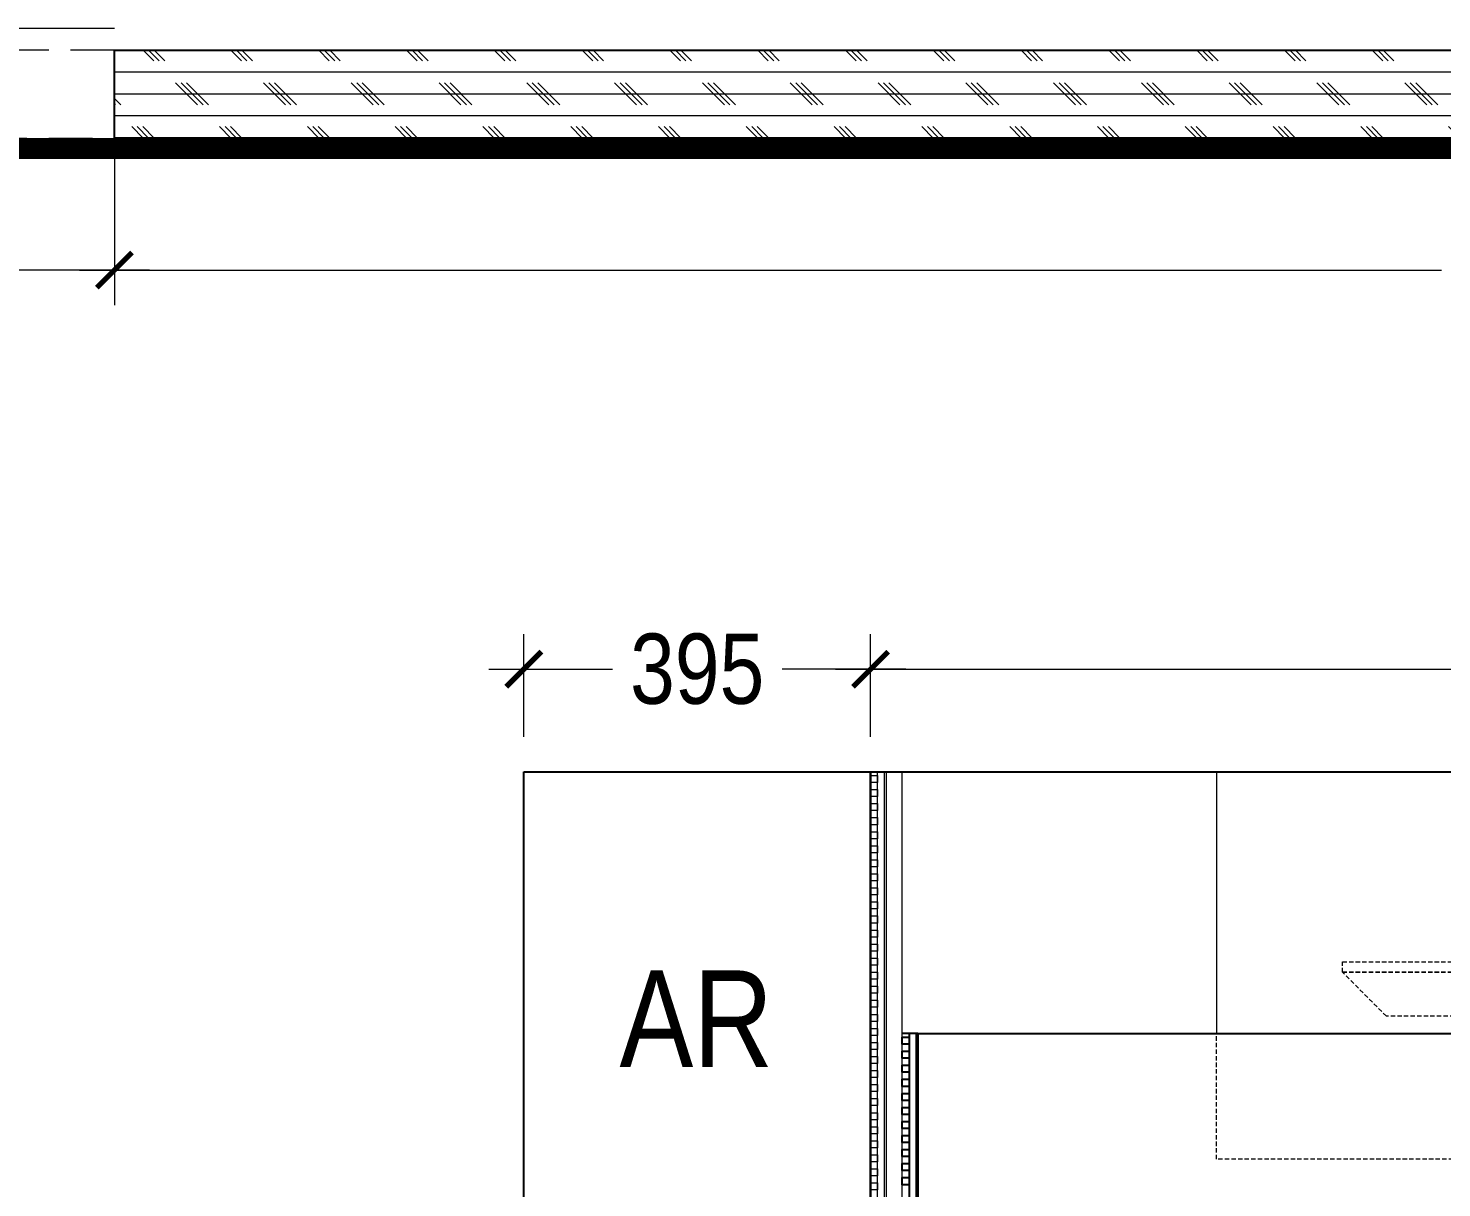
# Model space of a CAD drawing. Extents: x 8916 to 22657, y -1037022 to -1027677.
# Drawn here: x 12982 to 14592, y -1031307 to -1029987 of the extents above; entities that cross this region are included whole.
import ezdxf
from ezdxf.lldxf.tags import DXFTag

# ---------------------------------------------------------------- set-up
doc = ezdxf.new("R2010")
doc.units = 0
doc.header["$LTSCALE"] = 40
doc.header["$MEASUREMENT"] = 0
doc.header["$PDMODE"] = 3
for name, pattern in [('a_p6_plan_L18$0$HIDDEN', [0.375, 0.25, -0.125]), ('ACAD_ISO03W100', [30, 12, -18]), ('HIDDEN2', [0.1875, 0.125, -0.0625])]:
    doc.linetypes.add(name, pattern=pattern)
for name, color, linetype, lineweight in [('curtain', 144, 'Continuous', 9), ('dimensions', 149, 'Continuous', 5), ('Floor-Unit', 1, 'Continuous', 13), ('IM-ANNO-HATCH', 8, 'Continuous', 5), ('LENS_CURTAIN', 5, 'a_p6_plan_L18$0$HIDDEN', 9), ('LENS_PARTITION', 21, 'Continuous', 25), ('LENS_TEXT', 31, 'HIDDEN2', 5), ('LN-ELEVATION-1', 81, 'Continuous', 25), ('LN-ELEVATION-3', 125, 'a_p6_plan_L18$0$HIDDEN', 18), ('LN-ELEVATION-5', 167, 'Continuous', 5)]:
    doc.layers.add(name, color=color, linetype=linetype, lineweight=lineweight)
doc.layers.add('LK-FLUTTED FINISH', color=20, linetype='Continuous', lineweight=30, true_color=0xff5e29)
doc.styles.get("Standard").update_dxf_attribs({"font": 'ARIALN.TTF'})
tags = doc.linetypes.add('DASHED2', pattern=[0.375, 0.25, -0.125]).pattern_tags.tags
tags[6:7] = [DXFTag(74, 4), DXFTag(75, 0), DXFTag(340, '0'), DXFTag(46, 1.0), DXFTag(50, 0.0), DXFTag(44, 0.0), DXFTag(45, 0.0)]
tags[4:5] = [DXFTag(74, 4), DXFTag(75, 0), DXFTag(340, '0'), DXFTag(46, 1.0), DXFTag(50, 0.0), DXFTag(44, 0.0), DXFTag(45, 0.0)]
doc.linetypes.add('ZIGZAG', pattern='A,0.0001,-0.2,[131,ltypeshp.shx,S=0.2,R=0,X=-0.2,Y=0],-0.4,[131,ltypeshp.shx,S=0.2,R=180,X=0.2,Y=0],-0.2', length=0.8001)
doc.dimstyles.new('Working', dxfattribs={"dimscale": 0.8, "dimtxt": 100, "dimasz": 50, "dimexe": 50, "dimexo": 50, "dimgap": 0, "dimtad": 0, "dimdec": 0, "dimzin": 0, "dimdsep": 46, "dimtxsty": 'Standard', "dimblk": 'ARCHTICK', "dimcen": 0, "dimdle": 50, "dimclrd": 250, "dimclre": 8, "dimclrt": 7, "dimadec": 0, "dimazin": 0, "dimtfac": 1, "dimtdec": 0, "dimtofl": 0, "dimtmove": 1, "dimatfit": 3, "dimfxl": 3, "dimtolj": 1, "dimlwd": 5, "dimlwe": 0, "dimarcsym": 0})

# ---------------------------------------------------------------- blocks, each defined once
blk = doc.blocks.new('sfeqwef')
at = {"layer": 'IM-ANNO-HATCH'}
h = blk.add_hatch(dxfattribs=at)
h.set_pattern_fill('CORK', color=256, scale=200, angle=90)
h.set_pattern_definition([(90, (1028288.73, 9275.388), (-25, 9e-15), []), (225, (1028301.23, 9287.89), (50, -50), [35.355339, -35.355339]), (225, (1028301.23, 9294.14), (50, -50), [35.355339, -35.355339]), (225, (1028301.23, 9300.39), (50, -50), [35.355339, -35.355339])])
h.paths.add_polyline_path([(-1723, -7072), (-1823, -7072), (-1823, -3804.6), (-1723, -3804.6)])
at = {"layer": 'LENS_CURTAIN', "ltscale": 5}
blk.add_lwpolyline([(-1823, -3054.6), (-1823, -3804.6), (-1723, -3804.6), (-1723, -3054.6)], close=True, dxfattribs=at)
at = {"layer": 'LENS_PARTITION'}
blk.add_lwpolyline([(-1723, -7072), (-1823, -7072), (-1823, -3804.6), (-1723, -3804.6)], close=True, dxfattribs=at)
at = {"layer": 'LK-FLUTTED FINISH', "linetype": 'ACAD_ISO03W100', "ltscale": 0.05, "const_width": 24}
blk.add_lwpolyline([(-1835, -7822), (-1835, -3054.6)], dxfattribs=at)
blk = doc.blocks.new('POS1800')
at = {"layer": 'Defpoints'}
blk.add_lwpolyline([(-900, 298), (900, 298), (900, -442), (-900, -442)], close=True, dxfattribs=at)
at = {"layer": 'LN-ELEVATION-1', "ltscale": 0.5}
for points in [[(-846, 0), (-864, 0)], [(-856, 0), (-856, -260), (856, -260), (856, 0)], [(-848, 0), (-848, -252), (848, -252), (848, 0)], [(-846, 0), (-846, -250), (846, -250), (846, 0)], [(-846, 0), (846, 0)]]:
    blk.add_lwpolyline(points, dxfattribs=at)
for points in [[(-856, -4), (-856, -12), (-864, -12), (-864, -4)], [(-856, -20), (-856, -28), (-864, -28), (-864, -20)], [(-856, -36), (-856, -44), (-864, -44), (-864, -36)], [(-856, -52), (-856, -60), (-864, -60), (-864, -52)], [(-856, -68), (-856, -76), (-864, -76), (-864, -68)], [(-856, -84), (-856, -92), (-864, -92), (-864, -84)], [(-856, -100), (-856, -108), (-864, -108), (-864, -100)], [(-856, -116), (-856, -124), (-864, -124), (-864, -116)], [(-856, -132), (-856, -140), (-864, -140), (-864, -132)], [(-856, -148), (-856, -156), (-864, -156), (-864, -148)], [(-856, -164), (-856, -172), (-864, -172), (-864, -164)]]:
    blk.add_lwpolyline(points, close=True, dxfattribs=at)
at = {"layer": 'LN-ELEVATION-3', "linetype": 'ByBlock', "ltscale": 0.5}
for points in [[(-892, 294), (-892, 286), (-900, 286), (-900, 294)], [(-892, 278), (-892, 270), (-900, 270), (-900, 278)], [(-892, 262), (-892, 254), (-900, 254), (-900, 262)], [(-892, 246), (-892, 238), (-900, 238), (-900, 246)], [(-892, 230), (-892, 222), (-900, 222), (-900, 230)], [(-892, 214), (-892, 206), (-900, 206), (-900, 214)], [(-892, 198), (-892, 190), (-900, 190), (-900, 198)], [(-892, 182), (-892, 174), (-900, 174), (-900, 182)], [(-892, 166), (-892, 158), (-900, 158), (-900, 166)], [(-892, 150), (-892, 142), (-900, 142), (-900, 150)], [(-892, 134), (-892, 126), (-900, 126), (-900, 134)], [(-892, 118), (-892, 110), (-900, 110), (-900, 118)], [(-892, 102), (-892, 94), (-900, 94), (-900, 102)], [(-892, 86), (-892, 78), (-900, 78), (-900, 86)], [(-892, 70), (-892, 62), (-900, 62), (-900, 70)], [(-892, 54), (-892, 46), (-900, 46), (-900, 54)], [(-892, 38), (-892, 30), (-900, 30), (-900, 38)], [(-892, 22), (-892, 14), (-900, 14), (-900, 22)], [(-892, 6), (-892, -2), (-900, -2), (-900, 6)], [(-892, -10), (-892, -18), (-900, -18), (-900, -10)], [(-892, -26), (-892, -34), (-900, -34), (-900, -26)], [(-892, -42), (-892, -50), (-900, -50), (-900, -42)], [(-892, -58), (-892, -66), (-900, -66), (-900, -58)], [(-892, -74), (-892, -82), (-900, -82), (-900, -74)], [(-892, -90), (-892, -98), (-900, -98), (-900, -90)], [(-892, -106), (-892, -114), (-900, -114), (-900, -106)], [(-892, -122), (-892, -130), (-900, -130), (-900, -122)], [(-892, -138), (-892, -146), (-900, -146), (-900, -138)], [(-892, -154), (-892, -162), (-900, -162), (-900, -154)], [(-892, -170), (-892, -178), (-900, -178), (-900, -170)]]:
    blk.add_lwpolyline(points, close=True, dxfattribs=at)
for points in [[(892, 298), (892, -434), (-892, -434), (-892, 298)], [(-892, 298), (-864, 298)], [(884, 298), (884, -426), (-884, -426), (-884, 298)], [(882, 298), (882, -424), (-882, -424), (-882, 298)], [(-506, 298), (-864, 298)], [(864, 298), (864, -406), (-864, -406), (-864, 298)], [(-506, 298), (-506, 0)]]:
    blk.add_lwpolyline(points, dxfattribs=at)
at = {"layer": 'LN-ELEVATION-3', "color": 13, "ltscale": 0.5}
for points in [[(107.5, 69.9), (-362.5, 69.9), (-362.5, 81.9), (107.5, 81.9)], [(57.5, 19.9), (-312.5, 19.9), (-362.5, 69.9), (107.5, 69.9)]]:
    blk.add_lwpolyline(points, close=True, dxfattribs=at)
blk.add_lwpolyline([(251, 0), (251, -143), (-506, -143), (-506, 0)], dxfattribs=at)
at = {"layer": 'LN-ELEVATION-5', "ltscale": 0.5}
blk.add_lwpolyline([(-506, 298), (251, 298)], dxfattribs=at)
blk = doc.blocks.new('_ArchTick')
at = {"const_width": 0.15}
blk.add_lwpolyline([(-0.5, -0.5), (0.5, 0.5)], dxfattribs=at)
blk = doc.blocks.new('*D76')
at = {"layer": 'Defpoints', "color": 0, "ltscale": 50, "transparency": 16777216}
for p in [(13080, -1030061.7), (16347.4, -1030061.7), (13080, -1030262.1)]:
    blk.add_point(p, dxfattribs=at)
at = {"layer": 'dimensions', "color": 8, "linetype": 'DASHED2', "lineweight": 0, "ltscale": 50, "transparency": 16777216}
for p, q in [((13080, -1030101.7), (13080, -1030302.1)), ((16347.4, -1030101.7), (16347.4, -1030302.1))]:
    blk.add_line(p, q, dxfattribs=at)
at = {"layer": 'dimensions', "color": 250, "linetype": 'DASHED2', "lineweight": 5, "ltscale": 50, "transparency": 16777216}
for p, q in [((13040, -1030262.1), (14615.8, -1030262.1)), ((16387.4, -1030262.1), (14811.6, -1030262.1))]:
    blk.add_line(p, q, dxfattribs=at)
at = {"layer": 'dimensions', "color": 250, "lineweight": 5, "ltscale": 50, "transparency": 16777216, "xscale": 40, "yscale": 40, "zscale": 40, "rotation": 180}
blk.add_blockref('_ArchTick', (13080, -1030262.1), dxfattribs=at)
at = {"layer": 'dimensions', "color": 250, "lineweight": 5, "ltscale": 50, "transparency": 16777216, "xscale": 40, "yscale": 40, "zscale": 40}
blk.add_blockref('_ArchTick', (16347.4, -1030262.1), dxfattribs=at)
at = {"layer": 'dimensions', "color": 7, "ltscale": 50, "transparency": 16777216, "insert": (14713.7, -1030262.1), "char_height": 80, "attachment_point": 5, "bg_fill": 3, "box_fill_scale": 1.25, "bg_fill_color": 9, "bg_fill_true_color": 13158600, "bg_fill_transparency": 0}
blk.add_mtext('\\A1;3267', dxfattribs=at)
blk = doc.blocks.new('*D77')
at = {"layer": 'Defpoints', "color": 0, "ltscale": 50, "transparency": 16777216}
for p in [(12330, -1030061.7), (13080, -1030061.7), (12330, -1030262.1)]:
    blk.add_point(p, dxfattribs=at)
at = {"layer": 'dimensions', "color": 8, "linetype": 'DASHED2', "lineweight": 0, "ltscale": 50, "transparency": 16777216}
for p, q in [((12330, -1030101.7), (12330, -1030302.1)), ((13080, -1030101.7), (13080, -1030302.1))]:
    blk.add_line(p, q, dxfattribs=at)
at = {"layer": 'dimensions', "color": 250, "linetype": 'DASHED2', "lineweight": 5, "ltscale": 50, "transparency": 16777216}
for p, q in [((12290, -1030262.1), (12632.9, -1030262.1)), ((13120, -1030262.1), (12777.1, -1030262.1))]:
    blk.add_line(p, q, dxfattribs=at)
at = {"layer": 'dimensions', "color": 250, "lineweight": 5, "ltscale": 50, "transparency": 16777216, "xscale": 40, "yscale": 40, "zscale": 40, "rotation": 180}
blk.add_blockref('_ArchTick', (12330, -1030262.1), dxfattribs=at)
at = {"layer": 'dimensions', "color": 250, "lineweight": 5, "ltscale": 50, "transparency": 16777216, "xscale": 40, "yscale": 40, "zscale": 40}
blk.add_blockref('_ArchTick', (13080, -1030262.1), dxfattribs=at)
at = {"layer": 'dimensions', "color": 7, "ltscale": 50, "transparency": 16777216, "insert": (12705, -1030262.1), "char_height": 80, "attachment_point": 5, "bg_fill": 3, "box_fill_scale": 1.25, "bg_fill_color": 9, "bg_fill_true_color": 13158600, "bg_fill_transparency": 0}
blk.add_mtext('\\A1;750', dxfattribs=at)
blk = doc.blocks.new('*D112')
at = {"layer": 'Defpoints', "color": 0, "ltscale": 50, "transparency": 16777216}
for p in [(13941.2, -1030716.6), (13941.2, -1030833.7), (15741.2, -1030833.7)]:
    blk.add_point(p, dxfattribs=at)
at = {"layer": 'dimensions', "color": 8, "linetype": 'DASHED2', "lineweight": 0, "ltscale": 50, "transparency": 16777216}
for p, q in [((13941.2, -1030793.7), (13941.2, -1030676.6)), ((15741.2, -1030793.7), (15741.2, -1030676.6))]:
    blk.add_line(p, q, dxfattribs=at)
at = {"layer": 'dimensions', "color": 250, "linetype": 'DASHED2', "lineweight": 5, "ltscale": 50, "transparency": 16777216}
for p, q in [((13901.2, -1030716.6), (14746.4, -1030716.6)), ((15781.2, -1030716.6), (14936, -1030716.6))]:
    blk.add_line(p, q, dxfattribs=at)
at = {"layer": 'dimensions', "color": 250, "lineweight": 5, "ltscale": 50, "transparency": 16777216, "xscale": 40, "yscale": 40, "zscale": 40, "rotation": 180}
blk.add_blockref('_ArchTick', (13941.2, -1030716.6), dxfattribs=at)
at = {"layer": 'dimensions', "color": 250, "lineweight": 5, "ltscale": 50, "transparency": 16777216, "xscale": 40, "yscale": 40, "zscale": 40}
blk.add_blockref('_ArchTick', (15741.2, -1030716.6), dxfattribs=at)
at = {"layer": 'dimensions', "color": 7, "ltscale": 50, "transparency": 16777216, "insert": (14841.2, -1030716.6), "char_height": 80, "attachment_point": 5, "bg_fill": 3, "box_fill_scale": 1.25, "bg_fill_color": 9, "bg_fill_true_color": 13158600, "bg_fill_transparency": 0}
blk.add_mtext('\\A1;1800', dxfattribs=at)
blk = doc.blocks.new('*D113')
at = {"layer": 'Defpoints', "color": 0, "ltscale": 50, "transparency": 16777216}
for p in [(13546.2, -1030716.6), (13546.2, -1030833.7), (13941.2, -1030833.7)]:
    blk.add_point(p, dxfattribs=at)
at = {"layer": 'dimensions', "color": 8, "linetype": 'DASHED2', "lineweight": 0, "ltscale": 50, "transparency": 16777216}
for p, q in [((13546.2, -1030793.7), (13546.2, -1030676.6)), ((13941.2, -1030793.7), (13941.2, -1030676.6))]:
    blk.add_line(p, q, dxfattribs=at)
at = {"layer": 'dimensions', "color": 250, "linetype": 'DASHED2', "lineweight": 5, "ltscale": 50, "transparency": 16777216}
for p, q in [((13506.2, -1030716.6), (13671, -1030716.6)), ((13981.2, -1030716.6), (13816.4, -1030716.6))]:
    blk.add_line(p, q, dxfattribs=at)
at = {"layer": 'dimensions', "color": 250, "lineweight": 5, "ltscale": 50, "transparency": 16777216, "xscale": 40, "yscale": 40, "zscale": 40, "rotation": 180}
blk.add_blockref('_ArchTick', (13546.2, -1030716.6), dxfattribs=at)
at = {"layer": 'dimensions', "color": 250, "lineweight": 5, "ltscale": 50, "transparency": 16777216, "xscale": 40, "yscale": 40, "zscale": 40}
blk.add_blockref('_ArchTick', (13941.2, -1030716.6), dxfattribs=at)
at = {"layer": 'dimensions', "color": 7, "ltscale": 50, "transparency": 16777216, "insert": (13743.7, -1030716.6), "char_height": 80, "attachment_point": 5, "bg_fill": 3, "box_fill_scale": 1.25, "bg_fill_color": 9, "bg_fill_true_color": 13158600, "bg_fill_transparency": 0}
blk.add_mtext('\\A1;395', dxfattribs=at)

msp = doc.modelspace()

# ---------------------------------------------------------------- linework, layer by layer
at = {"layer": 'curtain', "linetype": 'ZIGZAG', "ltscale": 3}
msp.add_lwpolyline([(12330, -1029986.7), (13080, -1029986.7)], dxfattribs=at)
at = {"layer": 'Floor-Unit', "linetype": 'ByBlock', "lineweight": -2, "ltscale": 0.5}
msp.add_lwpolyline([(13546.2, -1030833.7), (13941.2, -1030833.7), (13941.2, -1031413.7), (13546.2, -1031413.7)], close=True, dxfattribs=at)

# ---------------------------------------------------------------- block references
at = {"rotation": 90}
msp.add_blockref('sfeqwef', (9275.4, -1028288.7), dxfattribs=at)
at = {"layer": 'Floor-Unit'}
msp.add_blockref('POS1800', (14841.2, -1031131.7), dxfattribs=at)

# ---------------------------------------------------------------- texts
at = {"layer": 'LENS_TEXT', "insert": (13655.2, -1031059.7), "char_height": 110, "attachment_point": 1}
msp.add_mtext_dynamic_manual_height_columns('AR', width=237.441, gutter_width=12.5, heights=[0], dxfattribs=at)

# ---------------------------------------------------------------- next in the draw order: dimensions: what is measured, and where the dimension line sits
at = {"layer": 'dimensions', "ltscale": 50}
for base, p1, p2, picture, middle in [((13080, -1030262.1), (16347.4, -1030061.7), (13080, -1030061.7), '*D76', (14713.7, -1030262.1)), ((13941.2, -1030716.6), (15741.2, -1030833.7), (13941.2, -1030833.7), '*D112', (14841.2, -1030716.6))]:
    dim = msp.add_linear_dim(base=base, p1=p1, p2=p2, dimstyle='Working', override={"dimfxl": 500, "dimfxlon": 1, "dimtfill": 1, "dimarcsym": 1}, dxfattribs=at)
    dim.commit()
    dim.dimension.update_dxf_attribs({"geometry": picture, "text_midpoint": middle})

# ---------------------------------------------------------------- next in the draw order: dimensions: what is measured, and where the dimension line sits
for base, p1, p2, picture, middle in [((12330, -1030262.1), (13080, -1030061.7), (12330, -1030061.7), '*D77', (12705, -1030262.1)), ((13546.2, -1030716.6), (13941.2, -1030833.7), (13546.2, -1030833.7), '*D113', (13743.7, -1030716.6))]:
    dim = msp.add_linear_dim(base=base, p1=p1, p2=p2, dimstyle='Working', override={"dimfxl": 500, "dimfxlon": 1, "dimtfill": 1, "dimarcsym": 1}, dxfattribs=at)
    dim.commit()
    dim.dimension.update_dxf_attribs({"geometry": picture, "text_midpoint": middle})

doc.saveas('drawing.dxf')
